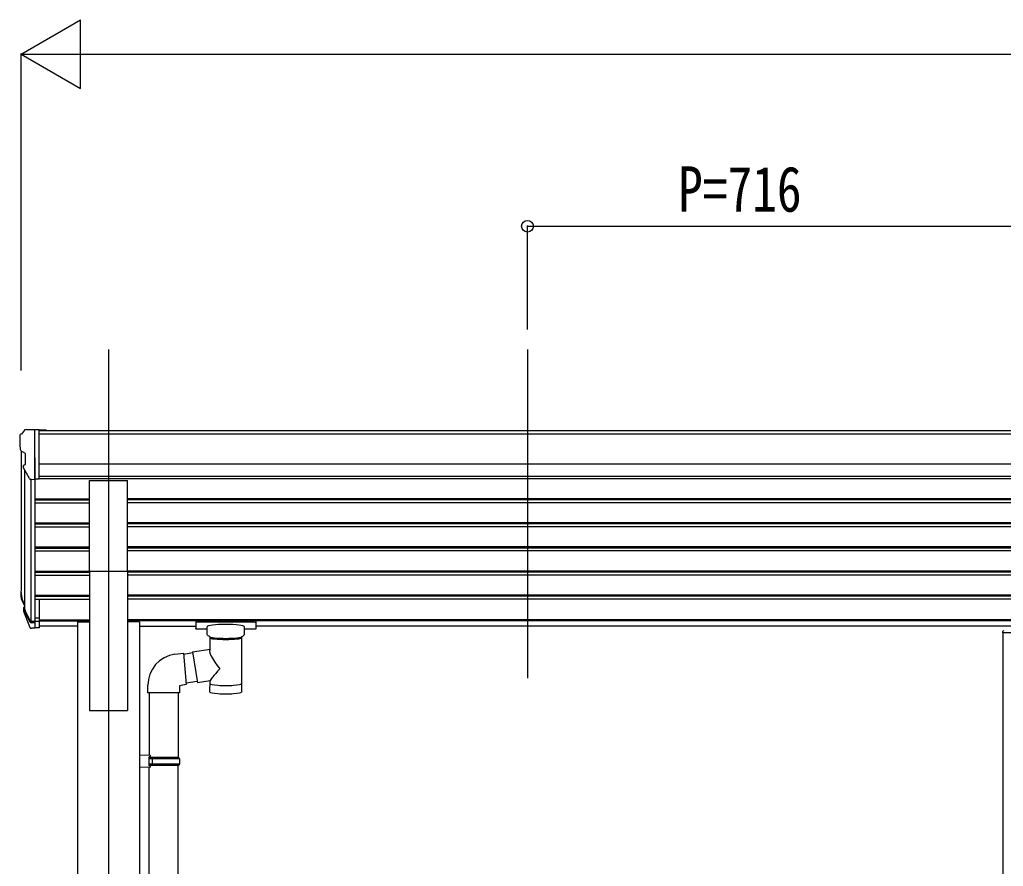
# Model space of a CAD drawing. Units: millimetres, scale not verified. Extents: x -10512 to 10512, y -7425 to 7425.
# Drawn here: x -1989 to -560, y -1923 to -693 of the extents above; entities that cross this region are included whole.
import ezdxf
from ezdxf.enums import TextEntityAlignment as Align

# ---------------------------------------------------------------- set-up
doc = ezdxf.new("R2010")
doc.units = ezdxf.units.MM
doc.header["$LTSCALE"] = 30
for name, color, linetype in [('0-3_YKK_12', 2, 'Continuous'), ('0-4_YKK_13', 4, 'Continuous'), ('0-5_YKK_A1', 4, 'Continuous'), ('0-6_YKK_D', 6, 'Continuous')]:
    doc.layers.add(name, color=color, linetype=linetype)
doc.styles.add('ＭＳ ゴシック', font='')
doc.styles.get('ＭＳ ゴシック').set_extended_font_data('MS Gothic')

msp = doc.modelspace()

# ---------------------------------------------------------------- linework, layer by layer
at = {"layer": '0-3_YKK_12'}
msp.add_line((-1251.33, -1171.93), (-1251.33, -1649.45), dxfattribs=at)
msp.add_lwpolyline([(-1860.33, -1171.93), (-1860.33, -3696.34), (-1860.33, -4096.34), (-1860.33, -4346.34)], dxfattribs=at)
at = {"layer": '0-4_YKK_13'}
for p, q in [((-1989.33, -1297.69), (-1989.33, -1298.32)), ((-1982.42, -1288.89), (-1986.49, -1294.7)), ((-1979.33, -1288.32), (-1981.66, -1288.46)), ((-1979.33, -1288.32), (-1960.83, -1288.32)), ((-1967.33, -1361.3), (-1967.33, -1288.32)), ((-1960.83, -1288.32), (-1950.83, -1288.41)), ((-1960.83, -1360.3), (-1960.83, -1288.32)), ((-1950.83, -1289.92), (-1950.83, -1288.41)), ((-1986.8, -1319.5), (-1981.48, -1322.57)), ((-1981.33, -1322.83), (-1981.33, -1339.11)), ((-1974.95, -1359.49), (-1983.96, -1343.9)), ((-1967.33, -1361.3), (-1972.54, -1360.99)), ((-1960.83, -1360.3), (-1967.33, -1360.3)), ((-1832.83, -1493.77), (-1832.83, -1361.97)), ((-1887.83, -1493.77), (-1832.83, -1493.77)), ((-1967.33, -1522.04), (-1967.33, -1576.82)), ((-1986.24, -1536.23), (-1982.36, -1544.18)), ((-1985.63, -1534.85), (-1982.36, -1541.92)), ((-1960.83, -1534.71), (-1960.83, -1576.08)), ((-1983.92, -1547.51), (-1983.58, -1551.91)), ((-1983.58, -1551.91), (-1974.77, -1575.46)), ((-1982.97, -1551.35), (-1974.77, -1567.53)), ((-1973.76, -1566.4), (-1981.52, -1550.99)), ((-1967.33, -1567.07), (-1972.46, -1567.07)), ((-1967.33, -1568.88), (-1972.18, -1568.88)), ((-1960.83, -1562.18), (-1967.33, -1562.18)), ((-1960.83, -1567.05), (-1967.33, -1567.05)), ((-1733.33, -1566.62), (-1733.33, -1577.38)), ((-1648.33, -1565.96), (-1731.33, -1565.96)), ((-1648.33, -1568.14), (-1731.33, -1568.14)), ((-1646.33, -1566.62), (-1646.33, -1577.38)), ((-1646.33, -1566.82), (-1646.33, -1568.36)), ((-1967.33, -1576.82), (-1972.18, -1576.82)), ((-1960.83, -1576.08), (-1967.33, -1576.08)), ((-1716.83, -1578.05), (-1731.33, -1578.05)), ((-1716.83, -1584.86), (-1716.83, -1574.58)), ((-1662.83, -1584.86), (-1662.83, -1574.58)), ((-1648.33, -1578.05), (-1662.83, -1578.05)), ((-560.83, -1581.84), (-560.83, -1583.34)), ((-509.83, -1583.34), (-560.83, -1583.34)), ((-1712.73, -1606.93), (-1712.73, -1589.34)), ((-1666.93, -1589.36), (-1666.91, -1669.65)), ((-1763.69, -1614.4), (-1751.18, -1612.84)), ((-1737.66, -1612.71), (-1751.01, -1614.78)), ((-1737.95, -1610.84), (-1712.73, -1606.92)), ((-1737.95, -1610.84), (-1730.93, -1656.09)), ((-1731.22, -1654.22), (-1747.34, -1656.72)), ((-1712.73, -1653.27), (-1730.93, -1656.09)), ((-1712.75, -1669.65), (-1712.73, -1653.02)), ((-1803.09, -1670.41), (-1803.09, -1659.49)), ((-1757.09, -1670.41), (-1803.09, -1670.41)), ((-1801.13, -1670.41), (-1801.13, -1761.71)), ((-1759.13, -1670.41), (-1759.13, -1764.27)), ((-1799.13, -1761.77), (-1815.13, -1761.29)), ((-1815.13, -1761.29), (-1815.13, -1779.24)), ((-1799.13, -1763.77), (-1801.13, -1763.77)), ((-1758.13, -1764.27), (-1801.13, -1764.27)), ((-1757.13, -1766.27), (-1801.13, -1766.27)), ((-1799.13, -1763.77), (-1799.13, -1761.77)), ((-1796.65, -1766.27), (-1796.22, -1764.27)), ((-1757.13, -1766.27), (-1758.13, -1764.27)), ((-1757.13, -1766.27), (-1757.13, -1774.27)), ((-1799.13, -1778.77), (-1815.13, -1779.24)), ((-1757.13, -1774.27), (-1801.13, -1774.27)), ((-1758.13, -1776.27), (-1801.13, -1776.27)), ((-1801.13, -2620.96), (-1801.13, -1778.82)), ((-1799.13, -1778.77), (-1799.13, -1776.77)), ((-1759.13, -2623.52), (-1759.13, -1776.27)), ((-1757.13, -1774.27), (-1758.13, -1776.27))]:
    msp.add_line(p, q, dxfattribs=at)
for points in [[(-1887.83, -1493.77), (-1887.83, -1361.97), (-1832.83, -1361.97)], [(-1731.33, -1565.96), (-1731.68, -1565.96), (-1732.21, -1565.99), (-1732.66, -1566.04), (-1732.97, -1566.12), (-1733.14, -1566.22), (-1733.26, -1566.35), (-1733.32, -1566.53), (-1733.33, -1566.62)], [(-1646.33, -1566.62), (-1646.37, -1566.43), (-1646.45, -1566.29), (-1646.55, -1566.2), (-1646.65, -1566.14), (-1646.77, -1566.09), (-1647.06, -1566.03), (-1647.55, -1565.98), (-1648.1, -1565.96), (-1648.33, -1565.96)], [(-1731.33, -1578.05), (-1731.68, -1578.04), (-1732.21, -1578.02), (-1732.66, -1577.97), (-1732.97, -1577.89), (-1733.14, -1577.79), (-1733.26, -1577.65), (-1733.32, -1577.47), (-1733.33, -1577.38)], [(-1712.73, -1589.34), (-1712.96, -1589.25), (-1714.32, -1588.51), (-1715.43, -1587.67), (-1716.19, -1586.8), (-1716.65, -1585.9), (-1716.82, -1585.02)], [(-1662.87, -1584.8), (-1662.84, -1585.15), (-1663.09, -1586.11), (-1663.61, -1586.99), (-1664.42, -1587.83), (-1665.53, -1588.63), (-1666.93, -1589.36)], [(-1646.33, -1577.38), (-1646.37, -1577.58), (-1646.45, -1577.72), (-1646.55, -1577.81), (-1646.65, -1577.87), (-1646.77, -1577.92), (-1647.06, -1577.98), (-1647.55, -1578.02), (-1648.1, -1578.05), (-1648.33, -1578.05)], [(-1751.18, -1612.84), (-1747.17, -1658.66), (-1757.09, -1660.41), (-1757.09, -1670.41)], [(-1799.13, -1776.77), (-1801.13, -1776.77), (-1801.13, -1763.77)], [(-1796.65, -1766.27), (-1796.65, -1774.27), (-1796.22, -1776.27)]]:
    msp.add_lwpolyline(points, dxfattribs=at)
for centre, radius, start, end in [((-1986.33, -1297.69), 3, 93, 180), ((-1787.33, -1298.32), 202, 180, 184.94904), ((-1981.6, -1289.46), 1, 93.5, 145), ((-1982.43, -1315.13), 6.18, 185.7035, 224.99897), ((-1981.63, -1322.83), 0.3, 0, 60), ((-1981.36, -1342.4), 3, 94.7167, 210), ((-1981.63, -1339.11), 0.3, 274.7167, 0), ((-1972.36, -1357.99), 3, 210, 266.5), ((-1956.74, -1525.36), 30.41, 187.1552, 198.19734), ((-1958.15, -1527.12), 29.53, 186.50806, 197.98144), ((-559.33, -1581.84), 1.5, 90, 180), ((-1757.18, -1659.84), 45.91, 98.14944, 179.55845)]:
    msp.add_arc(centre, radius, start, end, dxfattribs=at)
for centre, major_axis, ratio, start_param, end_param in [((-1898.68, -1527.55), (-89.06, 1.43), 0.57596, 6.1962358, 6.3678173), ((-1899.47, -1520.87), (87.93, 4.42), 0.541684, 3.0659337, 3.2228513), ((-1982.62, -1547.51), (1.3, 0), 0.90356, 1.3700892, 3.347195), ((-1896.7, -1531.32), (-89.07, 0), 0.90356, 0.2056023, 0.2515348), ((-1897.41, -1527.45), (-88.05, 0), 0.90356, 0.2662965, 0.3003836), ((-1972.18, -1566.17), (-3, 0), 0.90356, 0.5235988, 1.5707963), ((-1972.46, -1565.72), (-1.5, 0), 0.90356, 0.5235988, 1.5707963), ((-1731.33, -1568.36), (-2, 0), 0.109601, 4.712389, 6.2831853), ((-1689.83, -1574.58), (-27, 0), 0.122176, 3.1415927, 6.2831853), ((-1648.33, -1568.36), (-2, 0), 0.109601, 3.1415927, 4.712389), ((-1972.18, -1574.11), (3, 0), 0.90356, 3.6651914, 4.712389), ((-1700.83, -1584.86), (-16, 0), 0.361356, 0, 0.0194874), ((-1689.82, -1589.81), (-22.92, 0.42), 0.07247, 0.0008089, 1.5716053), ((-1689.82, -1591.43), (-22.92, 0.42), 0.07247, 0.0008089, 1.5716053), ((-1689.84, -1589.81), (22.91, 0.42), 0.072511, 4.711586, 6.2823824), ((-1689.84, -1591.43), (22.91, 0.42), 0.072511, 4.711586, 6.2823824), ((-1689.83, -1633.47), (22.81, -26.62), 0.234429, 3.1563334, 4.5976381), ((-1692.39, -1630.82), (-20.32, -22.25), 0.045535, 4.9756507, 6.2441899), ((-1689.83, -1657.21), (-22.91, 0), 0.122865, 6.2831853, 9.424778), ((-1689.83, -1669.65), (-22.92, 0), 0.101955, 6.2829723, 9.4248207)]:
    msp.add_ellipse(centre, major_axis=major_axis, ratio=ratio, start_param=start_param, end_param=end_param, dxfattribs=at)
at = {"layer": '0-5_YKK_A1'}
for p, q in [((890.17, -1289.92), (-1960.83, -1289.92)), ((890.17, -1295.14), (-1960.83, -1295.14)), ((-1987.33, -1318.9), (-1987.33, -1521.68)), ((-1967.33, -1329.42), (-1967.33, -1522.04)), ((890.17, -1338.67), (-1960.83, -1338.67)), ((-1982.36, -1346.67), (-1982.36, -1548.39)), ((890.17, -1356.52), (-1960.83, -1356.52)), ((-1973.33, -1360.83), (-1973.34, -1566.82)), ((890.17, -1359.77), (-1960.83, -1359.77)), ((-1967.33, -1388.62), (-1887.83, -1388.62)), ((-1967.33, -1390.12), (-1887.83, -1390.12)), ((-1967.33, -1394.44), (-1887.83, -1394.44)), ((762.17, -1388.62), (-1832.83, -1388.62)), ((762.17, -1390.12), (-1832.83, -1390.12)), ((762.17, -1394.44), (-1832.83, -1394.44)), ((-1967.33, -1423.71), (-1887.83, -1423.71)), ((-1967.33, -1425.21), (-1887.83, -1425.21)), ((762.17, -1423.71), (-1832.83, -1423.71)), ((762.17, -1425.21), (-1832.83, -1425.21)), ((-1967.33, -1429.53), (-1887.83, -1429.53)), ((762.17, -1429.53), (-1832.83, -1429.53)), ((-1967.33, -1458.76), (-1887.83, -1458.76)), ((-1967.33, -1460.26), (-1887.83, -1460.26)), ((-1967.33, -1464.57), (-1887.83, -1464.57)), ((762.17, -1458.76), (-1832.83, -1458.76)), ((762.17, -1460.26), (-1832.83, -1460.26)), ((762.17, -1464.57), (-1832.83, -1464.57)), ((-1967.33, -1493.82), (-1887.83, -1493.82)), ((-1967.33, -1495.31), (-1887.83, -1495.31)), ((-1967.33, -1499.63), (-1887.83, -1499.63)), ((-1887.83, -1493.77), (-1887.83, -1696.34)), ((-1832.83, -1493.77), (-1832.83, -1696.34)), ((762.17, -1493.82), (-1832.83, -1493.82)), ((762.17, -1495.31), (-1832.83, -1495.31)), ((762.17, -1499.63), (-1832.83, -1499.63)), ((-1967.33, -1528.9), (-1887.83, -1528.9)), ((762.17, -1528.9), (-1832.83, -1528.9)), ((-1967.33, -1530.4), (-1887.83, -1530.4)), ((-1967.33, -1534.71), (-1887.83, -1534.71)), ((762.17, -1530.4), (-1832.83, -1530.4)), ((762.17, -1534.71), (-1832.83, -1534.71)), ((-1960.83, -1564.75), (-1887.83, -1564.75)), ((-1960.83, -1566.14), (-1887.83, -1566.14)), ((-1905.53, -1567.34), (-1887.83, -1567.34)), ((-1905.53, -1567.34), (-1905.53, -4196.34)), ((762.17, -1564.75), (-1832.83, -1564.75)), ((762.17, -1566.14), (-1832.83, -1566.14)), ((-1815.13, -1567.34), (-1832.83, -1567.34)), ((-1815.13, -1567.34), (-1815.13, -4196.34)), ((-1905.53, -1573.83), (-1960.83, -1573.83)), ((-1815.13, -1573.83), (-1733.33, -1573.83)), ((575.67, -1573.83), (-1646.33, -1573.83)), ((-560.33, -1583.34), (-560.33, -3946.34)), ((-1887.83, -1696.34), (-1832.83, -1696.34))]:
    msp.add_line(p, q, dxfattribs=at)
at = {"layer": '0-6_YKK_D'}
for p, q in [((-1987.33, -742.94), (-1900.73, -692.94)), ((-1900.73, -792.94), (-1900.73, -692.94)), ((-1987.33, -1202.52), (-1987.33, -741.94)), ((-1987.33, -742.94), (-1900.73, -792.94)), ((-1987.33, -742.94), (-1814.13, -742.94)), ((-1887.33, -742.94), (816.67, -742.94)), ((-1251.33, -1143.05), (-1251.33, -991.94)), ((-1251.33, -992.94), (-535.33, -992.94))]:
    msp.add_line(p, q, dxfattribs=at)
msp.add_circle((-1251.33, -992.94), 8.5, dxfattribs=at)

# ---------------------------------------------------------------- texts
at = {"layer": '0-6_YKK_D', "style": 'ＭＳ ゴシック', "width": 0.8}
msp.add_text('P=716', height=65.98, dxfattribs=at).set_placement((-1032.53, -991.64), align=Align.BOTTOM_LEFT)

doc.saveas('drawing.dxf')
